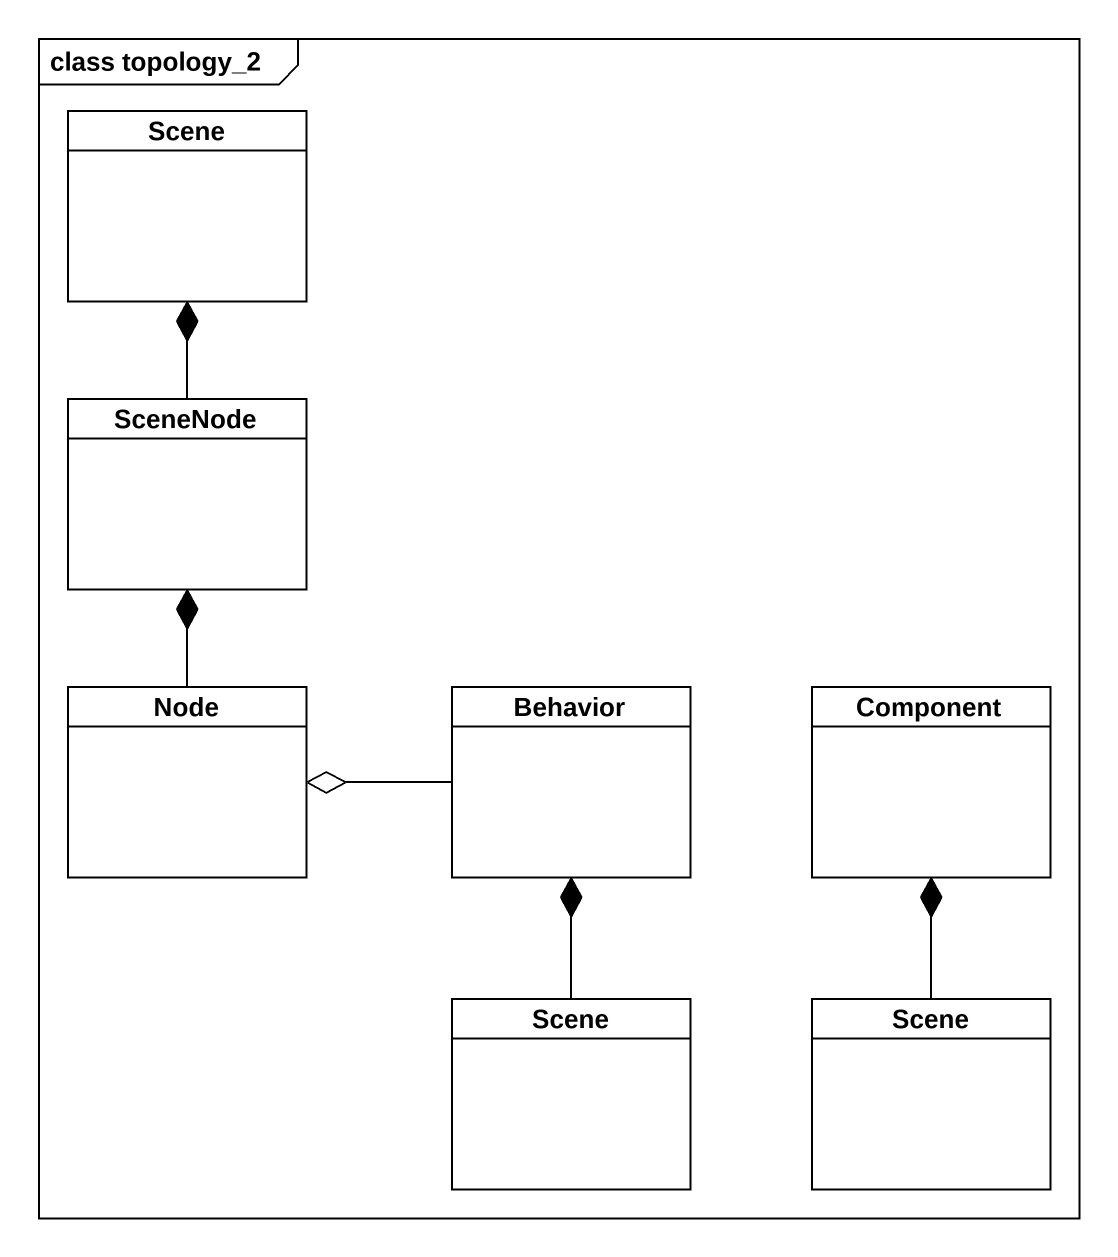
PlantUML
@startuml
mainframe class topology_2
hide circle
hide empty members
class Scene
class SceneNode
class "Node" as Node_
class Behavior
class "Component" as Component_
class "Scene" as Scene_2
class "Scene" as Scene_3
SceneNode -up-* Scene
Node_ -up-* SceneNode
Behavior -left-o Node_
Scene_2 -up-* Behavior
Scene_3 -up-* Component_
@enduml
